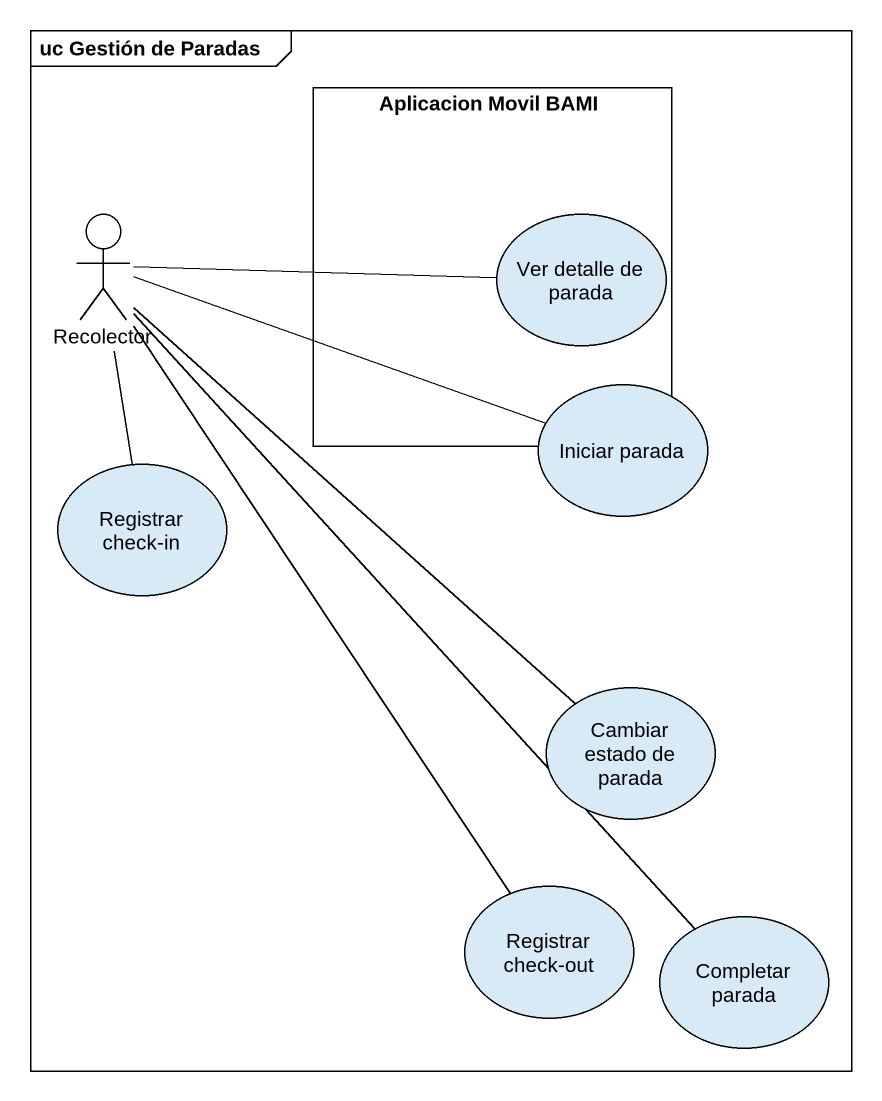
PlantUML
@startuml
mainframe uc Gestión de Paradas
rectangle "Aplicacion Movil BAMI" as Aplicacion_Movil_BAMI {
  usecase "Ver detalle de parada" as Ver_detalle_de_parada
}
actor Recolector
usecase "Registrar check-in" as Registrar_check_in
usecase "Iniciar parada" as Iniciar_parada
usecase "Cambiar estado de parada" as Cambiar_estado_de_parada
usecase "Registrar check-out" as Registrar_check_out
usecase "Completar parada" as Completar_parada
Recolector -right- Ver_detalle_de_parada
Recolector -- Registrar_check_in
Recolector -right- Iniciar_parada
Recolector -- Cambiar_estado_de_parada
Recolector -- Registrar_check_out
Recolector -- Completar_parada
@enduml
